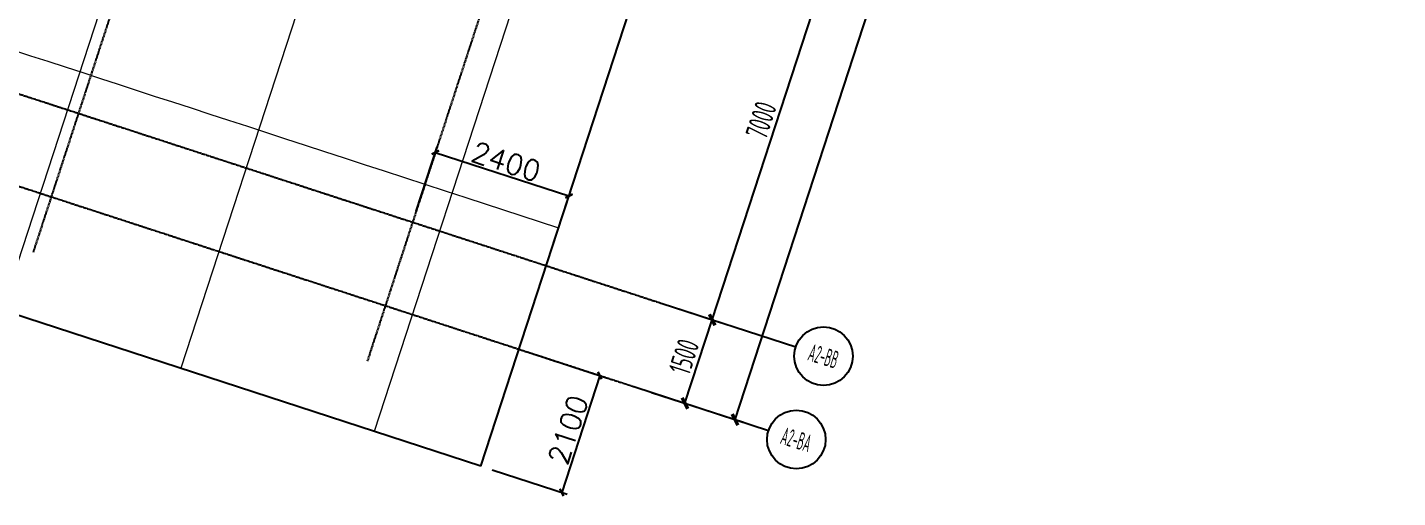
# Model space of a CAD drawing. Header units: millimetres. Extents: x 11677979 to 24947533, y -12764720 to -6308891.
# Drawn here: x 11859416 to 11882809, y -6364896 to -6356865 of the extents above; entities that cross this region are included whole.
import ezdxf
from ezdxf.enums import TextEntityAlignment as Align

# ---------------------------------------------------------------- set-up
doc = ezdxf.new("R2010")
doc.units = ezdxf.units.MM
doc.header["$LTSCALE"] = 10
for name, pattern in [('A2-RG-AXIS$0$CENTER', [2, 1.25, -0.25, 0.25, -0.25]), ('A2-RG-AXIS$0$DOTE', [2.42, 2, -0.2, 0.02, -0.2]), ('A2-RI-F4$0$A2-RG-AXIS$0$CENTER', [2, 1.25, -0.25, 0.25, -0.25]), ('A2-RI-F4$0$A2-RG-AXIS$0$DOTE', [2.42, 2, -0.2, 0.02, -0.2])]:
    doc.linetypes.add(name, pattern=pattern)
for name, color, linetype in [('A2-RG-AXIS$0$A-AXIS', 1, 'Continuous'), ('A2-RG-AXIS$0$A-DIMS-100', 1, 'Continuous'), ('A2-RG-AXIS$0$A-GRID', 1, 'A2-RG-AXIS$0$CENTER'), ('A2-RG-AXIS$0$A-SYMB', 4, 'Continuous'), ('A2-RI-F4$0$$9$$34$A-DIMS-100', 1, 'Continuous'), ('A2-RI-F4$0$A-ROOF-EDGE', 2, 'Continuous'), ('A2-RI-F4$0$A2-RG-AXIS$0$A-AXIS', 1, 'Continuous'), ('A2-RI-F4$0$A2-RG-AXIS$0$A-DIMS-100', 1, 'Continuous'), ('A2-RI-F4$0$A2-RG-AXIS$0$A-GRID', 1, 'A2-RI-F4$0$A2-RG-AXIS$0$CENTER'), ('A2-RI-F4$0$A2-RG-AXIS$0$A-SYMB', 4, 'Continuous')]:
    doc.layers.add(name, color=color, linetype=linetype)
doc.layers.add('A2-RI-F4$0$A-ROOF-PATT', color=8, linetype='Continuous', lineweight=13)
doc.styles.add('A2-RG-AXIS$0$ECADI', font='hzs.shx', dxfattribs={"width": 0.7, "bigfont": 'hztxt.shx'})
doc.styles.add('A2-RG-AXIS$0$XD2008', font='hzs.shx', dxfattribs={"width": 0.7, "bigfont": 'hztxt.shx'})
doc.styles.add('A2-RI-F4$0$A2-RG-AXIS$0$ECADI', font='hzs.shx', dxfattribs={"width": 0.7, "bigfont": 'hztxt.shx'})
doc.styles.add('A2-RI-F4$0$A2-RG-AXIS$0$XD2008', font='hzs.shx', dxfattribs={"width": 0.7, "bigfont": 'hztxt.shx'})
doc.styles.get("Standard").update_dxf_attribs({"font": 'txt', "bigfont": 'gbcbig.shx'})
doc.dimstyles.new('A2-RG-AXIS$0$XD150$0', dxfattribs={"dimscale": 150, "dimtxt": 2.5, "dimasz": 1, "dimexe": 1, "dimexo": 2, "dimgap": 0.5, "dimtad": 1, "dimdec": 0, "dimdsep": 46, "dimtxsty": 'A2-RG-AXIS$0$XD2008', "dimblk": 'A2-RG-AXIS$0$_ArchTick', "dimcen": 2.5, "dimclrt": 4, "dimaunit": 1, "dimadec": 0, "dimazin": 0, "dimtfac": 1, "dimtdec": 0, "dimtmove": 2, "dimatfit": 3, "dimfxl": 0, "dimtolj": 1, "dimtzin": 0, "dimarcsym": 0})
doc.dimstyles.new('A2-RI-F4$0$$0$$0$XD100$0', dxfattribs={"dimscale": 100, "dimtxt": 3.5, "dimasz": 1, "dimexe": 1, "dimexo": 2, "dimgap": 0.5, "dimtad": 1, "dimdec": 0, "dimdsep": 46, "dimtxsty": 'Standard', "dimblk1": 'A2-RI-F4$0$$9$$20$_ArchTick', "dimblk2": 'A2-RI-F4$0$$9$$20$_ArchTick', "dimsah": 1, "dimcen": 2.5, "dimclrt": 4, "dimaunit": 1, "dimadec": 0, "dimazin": 0, "dimtfac": 1, "dimtdec": 0, "dimtix": 1, "dimtmove": 2, "dimatfit": 3, "dimfxl": 0, "dimtolj": 1, "dimtzin": 0, "dimarcsym": 0})
doc.dimstyles.new('A2-RI-F4$0$A2-RG-AXIS$0$XD150$0', dxfattribs={"dimscale": 150, "dimtxt": 2.5, "dimasz": 1, "dimexe": 1, "dimexo": 2, "dimgap": 0.5, "dimtad": 1, "dimdec": 0, "dimdsep": 46, "dimtxsty": 'A2-RI-F4$0$A2-RG-AXIS$0$XD2008', "dimblk": 'A2-RI-F4$0$A2-RG-AXIS$0$_ArchTick', "dimcen": 2.5, "dimclrt": 4, "dimaunit": 1, "dimadec": 0, "dimazin": 0, "dimtfac": 1, "dimtdec": 0, "dimtmove": 2, "dimatfit": 3, "dimfxl": 0, "dimtolj": 1, "dimtzin": 0, "dimarcsym": 0})

# ---------------------------------------------------------------- blocks, each defined once
blk = doc.blocks.new('A2-RG-AXIS$0$_ArchTick')
at = {"color": 0, "linetype": 'ByBlock', "const_width": 0.4}
blk.add_lwpolyline([(-0.5, -0.5), (0.5, 0.5)], dxfattribs=at)
blk = doc.blocks.new('*D477')
at = {"layer": 'A2-RG-AXIS$0$A-DIMS-100', "color": 0, "lineweight": -2, "transparency": 16777216}
for p, q in [((11870536, -6361673), (11871249, -6361905)), ((11870642, -6363285), (11871107, -6361859)), ((11870071, -6363099), (11870784, -6363331))]:
    blk.add_line(p, q, dxfattribs=at)
at = {"layer": 'Defpoints', "color": 0, "transparency": 16777216}
for p in [(11870251, -6361580), (11871107, -6361859), (11869786, -6363006)]:
    blk.add_point(p, dxfattribs=at)
at = {"layer": 'A2-RG-AXIS$0$A-DIMS-100', "color": 0, "lineweight": -2, "transparency": 16777216, "xscale": 150, "yscale": 150, "zscale": 150}
for p, rotation in [((11871107, -6361859), 71.94704049333389), ((11870642, -6363285), 251.9470404933339)]:
    blk.add_blockref('A2-RG-AXIS$0$_ArchTick', p, dxfattribs=dict(at, rotation=rotation))
at = {"layer": 'A2-RG-AXIS$0$A-DIMS-100', "color": 4, "transparency": 16777216, "insert": (11870625, -6362490), "char_height": 375, "attachment_point": 5, "rotation": 71.947, "style": 'A2-RG-AXIS$0$XD2008'}
blk.add_mtext('\\A1;1500', dxfattribs=at)
blk = doc.blocks.new('*D478')
at = {"layer": 'A2-RG-AXIS$0$A-DIMS-100', "color": 0, "lineweight": -2, "transparency": 16777216}
for p, q in [((11872705, -6355017), (11873418, -6355250)), ((11871107, -6361859), (11873276, -6355203)), ((11870536, -6361673), (11871249, -6361905))]:
    blk.add_line(p, q, dxfattribs=at)
at = {"layer": 'Defpoints', "color": 0, "transparency": 16777216}
for p in [(11872420, -6354924), (11873276, -6355203), (11870251, -6361580)]:
    blk.add_point(p, dxfattribs=at)
at = {"layer": 'A2-RG-AXIS$0$A-DIMS-100', "color": 0, "lineweight": -2, "transparency": 16777216, "xscale": 150, "yscale": 150, "zscale": 150}
for p, rotation in [((11873276, -6355203), 71.94704055555546), ((11871107, -6361859), 251.9470405555555)]:
    blk.add_blockref('A2-RG-AXIS$0$_ArchTick', p, dxfattribs=dict(at, rotation=rotation))
at = {"layer": 'A2-RG-AXIS$0$A-DIMS-100', "color": 4, "transparency": 16777216, "insert": (11871942, -6358450), "char_height": 375, "attachment_point": 5, "rotation": 71.947, "style": 'A2-RG-AXIS$0$XD2008'}
blk.add_mtext('\\A1;7000', dxfattribs=at)
blk = doc.blocks.new('*D483')
at = {"layer": 'A2-RG-AXIS$0$A-DIMS-100', "color": 0, "lineweight": -2, "transparency": 16777216}
for p, q in [((11881382, -6328396), (11882951, -6328907)), ((11871497, -6363564), (11882809, -6328860)), ((11870071, -6363099), (11871640, -6363610))]:
    blk.add_line(p, q, dxfattribs=at)
at = {"layer": 'Defpoints', "color": 0, "transparency": 16777216}
for p in [(11881097, -6328303), (11882809, -6328860), (11869786, -6363006)]:
    blk.add_point(p, dxfattribs=at)
at = {"layer": 'A2-RG-AXIS$0$A-DIMS-100', "color": 0, "lineweight": -2, "transparency": 16777216, "xscale": 150, "yscale": 150, "zscale": 150}
for p, rotation in [((11882809, -6328860), 71.94704055555823), ((11871497, -6363564), 251.9470405555582)]:
    blk.add_blockref('A2-RG-AXIS$0$_ArchTick', p, dxfattribs=dict(at, rotation=rotation))
at = {"layer": 'A2-RG-AXIS$0$A-DIMS-100', "color": 4, "transparency": 16777216, "insert": (11876903, -6346131), "char_height": 375, "attachment_point": 5, "rotation": 71.947, "style": 'A2-RG-AXIS$0$XD2008'}
blk.add_mtext('\\A1;36500', dxfattribs=at)
blk = doc.blocks.new('A2-RG-AXIS$0$ECADI-TAG-GRID')
at = {"color": 13}
blk.add_circle((0, 0), 5, dxfattribs=at)
at = {"style": 'A2-RG-AXIS$0$ECADI', "width": 0.7}
blk.add_attdef('GRID', text='', height=5, dxfattribs=at).set_placement((0, 0), align=Align.MIDDLE)
blk = doc.blocks.new('A2-RI-F4$0$A2-RG-AXIS$0$_ArchTick')
at = {"color": 0, "linetype": 'ByBlock', "const_width": 0.4}
blk.add_lwpolyline([(-0.5, -0.5), (0.5, 0.5)], dxfattribs=at)
blk = doc.blocks.new('*D1002')
at = {"layer": 'A2-RI-F4$0$A2-RG-AXIS$0$A-DIMS-100', "color": 0, "lineweight": -2, "transparency": 16777216}
for p, q in [((11870536, -6361673), (11871249, -6361905)), ((11870642, -6363285), (11871107, -6361859)), ((11870071, -6363099), (11870784, -6363331))]:
    blk.add_line(p, q, dxfattribs=at)
at = {"layer": 'Defpoints', "color": 0, "transparency": 16777216}
for p in [(11870251, -6361580), (11871107, -6361859), (11869786, -6363006)]:
    blk.add_point(p, dxfattribs=at)
at = {"layer": 'A2-RI-F4$0$A2-RG-AXIS$0$A-DIMS-100', "color": 0, "lineweight": -2, "transparency": 16777216, "xscale": 150, "yscale": 150, "zscale": 150}
for p, rotation in [((11871107, -6361859), 71.94704049333389), ((11870642, -6363285), 251.9470404933339)]:
    blk.add_blockref('A2-RI-F4$0$A2-RG-AXIS$0$_ArchTick', p, dxfattribs=dict(at, rotation=rotation))
at = {"layer": 'A2-RI-F4$0$A2-RG-AXIS$0$A-DIMS-100', "color": 4, "transparency": 16777216, "insert": (11870625, -6362490), "char_height": 375, "attachment_point": 5, "rotation": 71.947, "style": 'A2-RI-F4$0$A2-RG-AXIS$0$XD2008'}
blk.add_mtext('\\A1;1500', dxfattribs=at)
blk = doc.blocks.new('*D1003')
at = {"layer": 'A2-RI-F4$0$A2-RG-AXIS$0$A-DIMS-100', "color": 0, "lineweight": -2, "transparency": 16777216}
for p, q in [((11872705, -6355017), (11873418, -6355250)), ((11871107, -6361859), (11873276, -6355203)), ((11870536, -6361673), (11871249, -6361905))]:
    blk.add_line(p, q, dxfattribs=at)
at = {"layer": 'Defpoints', "color": 0, "transparency": 16777216}
for p in [(11872420, -6354924), (11873276, -6355203), (11870251, -6361580)]:
    blk.add_point(p, dxfattribs=at)
at = {"layer": 'A2-RI-F4$0$A2-RG-AXIS$0$A-DIMS-100', "color": 0, "lineweight": -2, "transparency": 16777216, "xscale": 150, "yscale": 150, "zscale": 150}
for p, rotation in [((11873276, -6355203), 71.94704055555546), ((11871107, -6361859), 251.9470405555555)]:
    blk.add_blockref('A2-RI-F4$0$A2-RG-AXIS$0$_ArchTick', p, dxfattribs=dict(at, rotation=rotation))
at = {"layer": 'A2-RI-F4$0$A2-RG-AXIS$0$A-DIMS-100', "color": 4, "transparency": 16777216, "insert": (11871942, -6358450), "char_height": 375, "attachment_point": 5, "rotation": 71.947, "style": 'A2-RI-F4$0$A2-RG-AXIS$0$XD2008'}
blk.add_mtext('\\A1;7000', dxfattribs=at)
blk = doc.blocks.new('*D1008')
at = {"layer": 'A2-RI-F4$0$A2-RG-AXIS$0$A-DIMS-100', "color": 0, "lineweight": -2, "transparency": 16777216}
for p, q in [((11881382, -6328396), (11882951, -6328907)), ((11871497, -6363564), (11882809, -6328860)), ((11870071, -6363099), (11871640, -6363610))]:
    blk.add_line(p, q, dxfattribs=at)
at = {"layer": 'Defpoints', "color": 0, "transparency": 16777216}
for p in [(11881097, -6328303), (11882809, -6328860), (11869786, -6363006)]:
    blk.add_point(p, dxfattribs=at)
at = {"layer": 'A2-RI-F4$0$A2-RG-AXIS$0$A-DIMS-100', "color": 0, "lineweight": -2, "transparency": 16777216, "xscale": 150, "yscale": 150, "zscale": 150}
for p, rotation in [((11882809, -6328860), 71.94704055555823), ((11871497, -6363564), 251.9470405555582)]:
    blk.add_blockref('A2-RI-F4$0$A2-RG-AXIS$0$_ArchTick', p, dxfattribs=dict(at, rotation=rotation))
at = {"layer": 'A2-RI-F4$0$A2-RG-AXIS$0$A-DIMS-100', "color": 4, "transparency": 16777216, "insert": (11876903, -6346131), "char_height": 375, "attachment_point": 5, "rotation": 71.947, "style": 'A2-RI-F4$0$A2-RG-AXIS$0$XD2008'}
blk.add_mtext('\\A1;36500', dxfattribs=at)
blk = doc.blocks.new('A2-RI-F4$0$A2-RG-AXIS$0$ECADI-TAG-GRID')
at = {"color": 13}
blk.add_circle((0, 0), 5, dxfattribs=at)
at = {"style": 'A2-RI-F4$0$A2-RG-AXIS$0$ECADI', "width": 0.7}
blk.add_attdef('GRID', text='', height=5, dxfattribs=at).set_placement((0, 0), align=Align.MIDDLE)
blk = doc.blocks.new('A2-RI-F4$0$$9$$20$_ArchTick')
at = {"color": 0, "linetype": 'ByBlock', "const_width": 0.4}
blk.add_lwpolyline([(-0.5, -0.5), (0.5, 0.5)], dxfattribs=at)
blk = doc.blocks.new('*D527')
at = {"layer": 'A2-RI-F4$0$$9$$34$A-DIMS-100', "color": 0, "lineweight": -2, "transparency": 16777216}
for p, q in [((11867999, -6362423), (11869283, -6362842)), ((11869188, -6362811), (11868537, -6364807)), ((11867349, -6364420), (11868632, -6364838))]:
    blk.add_line(p, q, dxfattribs=at)
at = {"layer": 'Defpoints', "color": 0, "transparency": 16777216}
for p in [(11867809, -6362361), (11867158, -6364358), (11868537, -6364807)]:
    blk.add_point(p, dxfattribs=at)
at = {"layer": 'A2-RI-F4$0$$9$$34$A-DIMS-100', "color": 0, "lineweight": -2, "transparency": 16777216, "xscale": 100, "yscale": 100, "zscale": 100}
for p, rotation in [((11869188, -6362811), 71.94704049334415), ((11868537, -6364807), 251.9470404933442)]:
    blk.add_blockref('A2-RI-F4$0$$9$$20$_ArchTick', p, dxfattribs=dict(at, rotation=rotation))
at = {"layer": 'A2-RI-F4$0$$9$$34$A-DIMS-100', "color": 4, "transparency": 16777216, "insert": (11868648, -6363739), "char_height": 350, "attachment_point": 5, "rotation": 71.947}
blk.add_mtext('\\A1;2100', dxfattribs=at)
blk = doc.blocks.new('*D528')
at = {"layer": 'A2-RI-F4$0$$9$$34$A-DIMS-100', "color": 0, "lineweight": -2, "transparency": 16777216}
for p, q in [((11866054, -6360001), (11866411, -6358905)), ((11866380, -6359000), (11868662, -6359744)), ((11868336, -6360745), (11868693, -6359649))]:
    blk.add_line(p, q, dxfattribs=at)
at = {"layer": 'Defpoints', "color": 0, "transparency": 16777216}
for p in [(11868662, -6359744), (11865992, -6360192), (11868274, -6360935)]:
    blk.add_point(p, dxfattribs=at)
at = {"layer": 'A2-RI-F4$0$$9$$34$A-DIMS-100', "color": 0, "lineweight": -2, "transparency": 16777216, "xscale": 100, "yscale": 100, "zscale": 100}
for p, rotation in [((11866380, -6359000), 161.9470404936941), ((11868662, -6359744), 341.9470404936941)]:
    blk.add_blockref('A2-RI-F4$0$$9$$20$_ArchTick', p, dxfattribs=dict(at, rotation=rotation))
at = {"layer": 'A2-RI-F4$0$$9$$34$A-DIMS-100', "color": 4, "transparency": 16777216, "insert": (11867591, -6359158), "char_height": 350, "attachment_point": 5, "rotation": 341.947}
blk.add_mtext('\\A1;2400', dxfattribs=at)
blk = doc.blocks.new('A2-RG-AXIS')
at = {"layer": 'A2-RG-AXIS$0$A-AXIS'}
for p, q in [((11870250.8, -6361579.7), (11872532.7, -6362323.4)), ((11869786, -6363005.8), (11872067.8, -6363749.6))]:
    blk.add_line(p, q, dxfattribs=at)
at = {"layer": 'A2-RG-AXIS$0$A-GRID', "linetype": 'A2-RG-AXIS$0$DOTE'}
for p, q in [((11872673.2, -6320331.8), (11859512.5, -6360709)), ((11878378.1, -6322191.3), (11865217.4, -6362568.5)), ((11832290.2, -6349206.7), (11870250.8, -6361579.7)), ((11831825.3, -6350632.8), (11869786, -6363005.8))]:
    blk.add_line(p, q, dxfattribs=at)
at = {"layer": 'A2-RG-AXIS$0$A-SYMB'}
ref = blk.add_blockref('A2-RG-AXIS$0$ECADI-TAG-GRID', (11873008.1, -6362478.4), dxfattribs=dict(at, xscale=100.0000000000341, yscale=100.0000000000341, zscale=100.0000000000341, rotation=342.7200000000827))
ref.add_attrib('GRID', 'A2-BB', dxfattribs={"layer": '0', "extrusion": (0, 0, -1), "height": 300, "rotation": 17.28, "style": 'A2-RG-AXIS$0$ECADI', "text_generation_flag": 2, "width": 0.5}).set_placement((-11873008.1, -6362478.4), align=Align.MIDDLE)
ref = blk.add_blockref('A2-RG-AXIS$0$ECADI-TAG-GRID', (11872543.2, -6363904.5), dxfattribs=dict(at, xscale=100.0000000000341, yscale=100.0000000000341, zscale=100.0000000000341, rotation=342.7200000000827))
ref.add_attrib('GRID', 'A2-BA', dxfattribs={"layer": '0', "extrusion": (0, 0, -1), "height": 300, "rotation": 17.28, "style": 'A2-RG-AXIS$0$ECADI', "text_generation_flag": 2, "width": 0.5}).set_placement((-11872543.2, -6363904.5), align=Align.MIDDLE)
at = {"layer": 'A2-RG-AXIS$0$A-DIMS-100'}
for p1, p2, distance, picture, middle in [((11869786, -6363005.8), (11881097.2, -6328302.6), -1800, '*D483', (11876903.4, -6346130.7)), ((11870250.8, -6361579.7), (11872420.1, -6354924.3), -900, '*D478', (11871941.6, -6358449.5)), ((11869786, -6363005.8), (11870250.8, -6361579.7), -900, '*D477', (11870624.5, -6362490.3))]:
    dim = blk.add_aligned_dim(p1=p1, p2=p2, distance=distance, dimstyle='A2-RG-AXIS$0$XD150$0', dxfattribs=at)
    dim.commit()
    dim.dimension.update_dxf_attribs({"geometry": picture, "text_midpoint": middle})
blk = doc.blocks.new('A2-RI-F4$0$A2-RG-AXIS')
at = {"layer": 'A2-RI-F4$0$A2-RG-AXIS$0$A-AXIS'}
for p, q in [((11870250.8, -6361579.7), (11872532.7, -6362323.4)), ((11869786, -6363005.8), (11872067.8, -6363749.6))]:
    blk.add_line(p, q, dxfattribs=at)
at = {"layer": 'A2-RI-F4$0$A2-RG-AXIS$0$A-GRID', "linetype": 'A2-RI-F4$0$A2-RG-AXIS$0$DOTE'}
for p, q in [((11872673.2, -6320331.8), (11859512.5, -6360709)), ((11878378.1, -6322191.3), (11865217.4, -6362568.5)), ((11832290.2, -6349206.7), (11870250.8, -6361579.7)), ((11831825.3, -6350632.8), (11869786, -6363005.8))]:
    blk.add_line(p, q, dxfattribs=at)
at = {"layer": 'A2-RI-F4$0$A2-RG-AXIS$0$A-SYMB'}
ref = blk.add_blockref('A2-RI-F4$0$A2-RG-AXIS$0$ECADI-TAG-GRID', (11873008.1, -6362478.4), dxfattribs=dict(at, xscale=100.0000000000341, yscale=100.0000000000341, zscale=100.0000000000341, rotation=342.7200000000827))
ref.add_attrib('GRID', 'A2-BB', dxfattribs={"layer": '0', "extrusion": (0, 0, -1), "height": 300, "rotation": 17.28, "style": 'A2-RI-F4$0$A2-RG-AXIS$0$ECADI', "text_generation_flag": 2, "width": 0.5}).set_placement((-11873008.1, -6362478.4), align=Align.MIDDLE)
ref = blk.add_blockref('A2-RI-F4$0$A2-RG-AXIS$0$ECADI-TAG-GRID', (11872543.2, -6363904.5), dxfattribs=dict(at, xscale=100.0000000000341, yscale=100.0000000000341, zscale=100.0000000000341, rotation=342.7200000000827))
ref.add_attrib('GRID', 'A2-BA', dxfattribs={"layer": '0', "extrusion": (0, 0, -1), "height": 300, "rotation": 17.28, "style": 'A2-RI-F4$0$A2-RG-AXIS$0$ECADI', "text_generation_flag": 2, "width": 0.5}).set_placement((-11872543.2, -6363904.5), align=Align.MIDDLE)
at = {"layer": 'A2-RI-F4$0$A2-RG-AXIS$0$A-DIMS-100'}
for p1, p2, distance, picture, middle in [((11869786, -6363005.8), (11881097.2, -6328302.6), -1800, '*D1008', (11876903.4, -6346130.7)), ((11870250.8, -6361579.7), (11872420.1, -6354924.3), -900, '*D1003', (11871941.6, -6358449.5)), ((11869786, -6363005.8), (11870250.8, -6361579.7), -900, '*D1002', (11870624.5, -6362490.3))]:
    dim = blk.add_aligned_dim(p1=p1, p2=p2, distance=distance, dimstyle='A2-RI-F4$0$A2-RG-AXIS$0$XD150$0', dxfattribs=at)
    dim.commit()
    dim.dimension.update_dxf_attribs({"geometry": picture, "text_midpoint": middle})
blk = doc.blocks.new('A2-RI-F4')
at = {"layer": 'A2-RI-F4$0$A-ROOF-EDGE'}
for q in [(11872402, -6348270.6), (11832502.3, -6353062.2)]:
    blk.add_line((11867158.4, -6364358.1), q, dxfattribs=at)
at = {"layer": 'A2-RI-F4$0$A-ROOF-PATT', "lineweight": 9}
for p, q in [((11863399.3, -6348149.4), (11858984.6, -6361693.9)), ((11866757, -6348194.6), (11862033.1, -6362687.6)), ((11870395.9, -6348243.6), (11865337, -6363764.4)), ((11859177.2, -6357252.8), (11859468.9, -6357347.9)), ((11859468.9, -6357347.9), (11859763.2, -6357443.8)), ((11859763.2, -6357443.8), (11860060, -6357540.5)), ((11860060, -6357540.5), (11860359.3, -6357638.1)), ((11860359.3, -6357638.1), (11860661.3, -6357736.5)), ((11860661.3, -6357736.5), (11860965.8, -6357835.8)), ((11860965.8, -6357835.8), (11861272.9, -6357935.9)), ((11861272.9, -6357935.9), (11861582.6, -6358036.8)), ((11861582.6, -6358036.8), (11861894.9, -6358138.6)), ((11861894.9, -6358138.6), (11862209.8, -6358241.3)), ((11862209.8, -6358241.3), (11862527.4, -6358344.8)), ((11862527.4, -6358344.8), (11862847.7, -6358449.2)), ((11862847.7, -6358449.2), (11863170.6, -6358554.4)), ((11863170.6, -6358554.4), (11863496.2, -6358660.5)), ((11863496.2, -6358660.5), (11863824.5, -6358767.5)), ((11863824.5, -6358767.5), (11864155.5, -6358875.4)), ((11864155.5, -6358875.4), (11864489.3, -6358984.2)), ((11864489.3, -6358984.2), (11864825.7, -6359093.9)), ((11864825.7, -6359093.9), (11865164.9, -6359204.4)), ((11865164.9, -6359204.4), (11865506.9, -6359315.9)), ((11865506.9, -6359315.9), (11865851.6, -6359428.3)), ((11865851.6, -6359428.3), (11866199.2, -6359541.5)), ((11866199.2, -6359541.5), (11866549.5, -6359655.7)), ((11866549.5, -6359655.7), (11866902.2, -6359770.7)), ((11866902.2, -6359770.7), (11868485.4, -6360286.7))]:
    blk.add_line(p, q, dxfattribs=at)
blk.add_blockref('A2-RI-F4$0$A2-RG-AXIS', (0, 0))
at = {"layer": 'A2-RI-F4$0$$9$$34$A-DIMS-100'}
for p1, p2, distance, picture, middle in [((11865992.2, -6360191.6), (11868274, -6360935.3), 1252.9, '*D528', (11867591.1, -6359158.3)), ((11867809.2, -6362361.5), (11867158.4, -6364358.1), 1449.7, '*D527', (11868648.2, -6363739.3))]:
    dim = blk.add_aligned_dim(p1=p1, p2=p2, distance=distance, dimstyle='A2-RI-F4$0$$0$$0$XD100$0', dxfattribs=at)
    dim.commit()
    dim.dimension.update_dxf_attribs({"geometry": picture, "text_midpoint": middle})

msp = doc.modelspace()

# ---------------------------------------------------------------- block references
for name in ['A2-RI-F4', 'A2-RG-AXIS']:
    msp.add_blockref(name, (0, 0))

doc.saveas('drawing.dxf')
